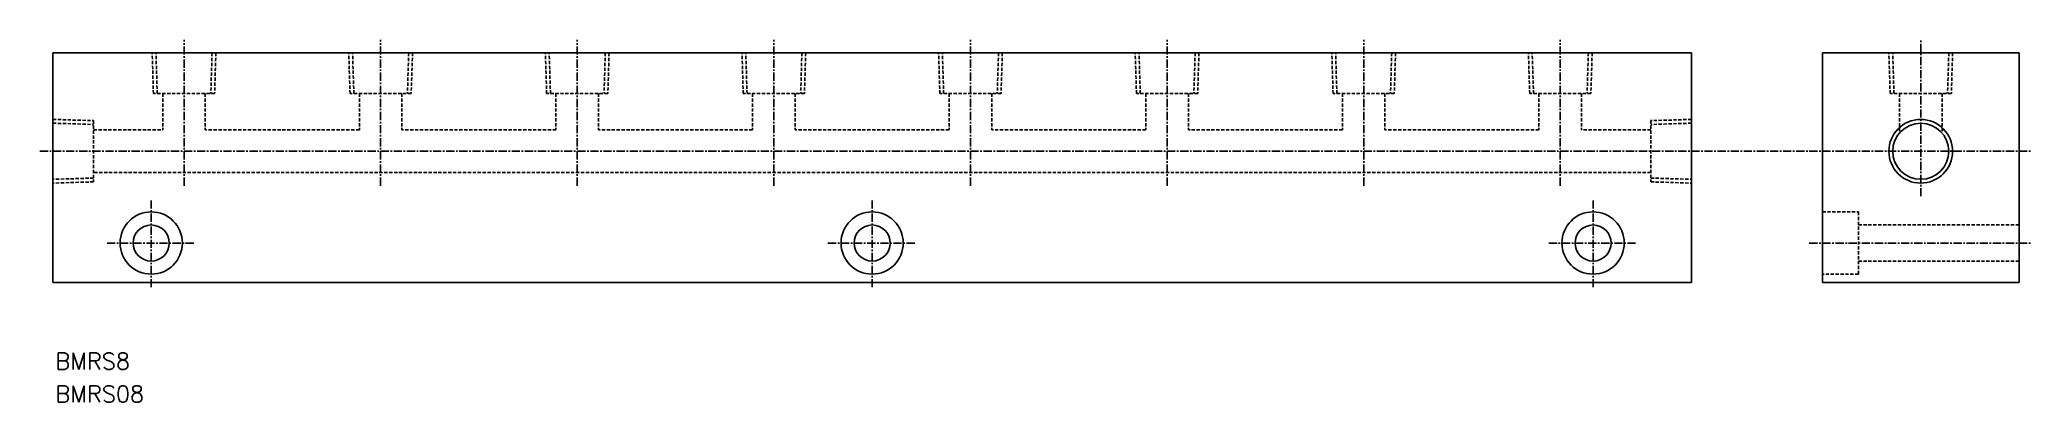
# Model space of a CAD drawing. Extents: x 30 to 334, y 69 to 124.
import ezdxf
from ezdxf.enums import TextEntityAlignment as Align

# ---------------------------------------------------------------- set-up
doc = ezdxf.new("R2010")
doc.units = 0
doc.linetypes.add('CENTER', pattern=[2, 1.25, -0.25, 0.25, -0.25])
doc.linetypes.add('DASHED', pattern=[0.75, 0.5, -0.25])
doc.layers.get('0').update_dxf_attribs({"linetype": 'CONTINUOUS'})
doc.layers.add('CENTER', color=1, linetype='CENTER')
doc.styles.get("Standard").update_dxf_attribs({"font": 'txt.shx', "bigfont": 'extfont.shx'})

msp = doc.modelspace()

# ---------------------------------------------------------------- linework, layer by layer
at = {"color": 3, "linetype": 'DASHED'}
for p, q in [((47.33, 116.3), (47.14, 122.5)), ((47.91, 116.3), (47.72, 122.5)), ((56.28, 122.5), (56.09, 116.3)), ((56.86, 122.5), (56.67, 116.3)), ((77.33, 116.3), (77.14, 122.5)), ((77.91, 116.3), (77.72, 122.5)), ((86.28, 122.5), (86.09, 116.3)), ((86.86, 122.5), (86.67, 116.3)), ((107.33, 116.3), (107.14, 122.5)), ((107.91, 116.3), (107.72, 122.5)), ((116.28, 122.5), (116.09, 116.3)), ((116.86, 122.5), (116.67, 116.3)), ((137.33, 116.3), (137.14, 122.5)), ((137.91, 116.3), (137.72, 122.5)), ((146.28, 122.5), (146.09, 116.3)), ((146.86, 122.5), (146.67, 116.3)), ((167.33, 116.3), (167.14, 122.5)), ((167.91, 116.3), (167.72, 122.5)), ((176.28, 122.5), (176.09, 116.3)), ((176.86, 122.5), (176.67, 116.3)), ((197.33, 116.3), (197.14, 122.5)), ((197.91, 116.3), (197.72, 122.5)), ((206.28, 122.5), (206.09, 116.3)), ((206.86, 122.5), (206.67, 116.3)), ((227.33, 116.3), (227.14, 122.5)), ((227.91, 116.3), (227.72, 122.5)), ((236.28, 122.5), (236.09, 116.3)), ((236.86, 122.5), (236.67, 116.3)), ((257.33, 116.3), (257.14, 122.5)), ((257.91, 116.3), (257.72, 122.5)), ((266.28, 122.5), (266.09, 116.3)), ((266.86, 122.5), (266.67, 116.3)), ((312.33, 116.3), (312.14, 122.5)), ((312.91, 116.3), (312.72, 122.5)), ((321.28, 122.5), (321.09, 116.3)), ((321.86, 122.5), (321.67, 116.3)), ((56.67, 116.3), (47.33, 116.3)), ((48.75, 116.3), (48.75, 110.75)), ((55.25, 116.3), (55.25, 110.75)), ((86.67, 116.3), (77.33, 116.3)), ((78.75, 116.3), (78.75, 110.75)), ((85.25, 116.3), (85.25, 110.75)), ((116.67, 116.3), (107.33, 116.3)), ((108.75, 116.3), (108.75, 110.75)), ((115.25, 116.3), (115.25, 110.75)), ((146.67, 116.3), (137.33, 116.3)), ((138.75, 116.3), (138.75, 110.75)), ((145.25, 116.3), (145.25, 110.75)), ((176.67, 116.3), (167.33, 116.3)), ((168.75, 116.3), (168.75, 110.75)), ((175.25, 116.3), (175.25, 110.75)), ((206.67, 116.3), (197.33, 116.3)), ((198.75, 116.3), (198.75, 110.75)), ((205.25, 116.3), (205.25, 110.75)), ((236.67, 116.3), (227.33, 116.3)), ((228.75, 116.3), (228.75, 110.75)), ((235.25, 116.3), (235.25, 110.75)), ((266.67, 116.3), (257.33, 116.3)), ((258.75, 116.3), (258.75, 110.75)), ((265.25, 116.3), (265.25, 110.75)), ((321.67, 116.3), (312.33, 116.3)), ((313.75, 116.3), (313.75, 110.29)), ((320.25, 116.3), (320.25, 110.29)), ((32, 112.36), (38.2, 112.17)), ((32, 111.78), (38.2, 111.59)), ((38.2, 112.17), (38.2, 102.83)), ((38.2, 110.75), (48.75, 110.75)), ((78.75, 110.75), (55.25, 110.75)), ((108.75, 110.75), (85.25, 110.75)), ((138.75, 110.75), (115.25, 110.75)), ((168.75, 110.75), (145.25, 110.75)), ((168.75, 110.75), (145.25, 110.75)), ((198.75, 110.75), (175.25, 110.75)), ((198.75, 110.75), (175.25, 110.75)), ((228.75, 110.75), (205.25, 110.75)), ((228.75, 110.75), (205.25, 110.75)), ((258.75, 110.75), (235.25, 110.75)), ((258.75, 110.75), (235.25, 110.75)), ((275.8, 110.75), (265.25, 110.75)), ((282, 112.36), (275.8, 112.17)), ((275.8, 112.17), (275.8, 102.83)), ((282, 111.78), (275.8, 111.59)), ((38.2, 103.41), (32, 103.22)), ((275.8, 104.25), (38.2, 104.25)), ((275.8, 103.41), (282, 103.22)), ((38.2, 102.83), (32, 102.64)), ((275.8, 102.83), (282, 102.64)), ((302, 98.25), (307.5, 98.25)), ((307.5, 98.25), (307.5, 88.75)), ((307.5, 96.25), (332, 96.25)), ((307.5, 88.75), (302, 88.75)), ((307.5, 90.75), (332, 90.75))]:
    msp.add_line(p, q, dxfattribs=at)
at = {"color": 7, "linetype": 'CONTINUOUS'}
for points in [[(282, 87.5), (32, 87.5), (32, 122.5), (282, 122.5)], [(302, 87.5), (332, 87.5), (332, 122.5), (302, 122.5)]]:
    msp.add_lwpolyline(points, close=True, dxfattribs=at)
at = {"color": 3, "linetype": 'CONTINUOUS'}
msp.add_circle((317, 107.5), 4.86, dxfattribs=at)
at = {"color": 7, "linetype": 'CONTINUOUS'}
for centre, radius in [((317, 107.5), 4.28), ((47, 93.5), 4.75), ((157, 93.5), 4.75), ((267, 93.5), 4.75), ((47, 93.5), 2.75), ((157, 93.5), 2.75), ((267, 93.5), 2.75)]:
    msp.add_circle(centre, radius, dxfattribs=at)
at = {"layer": 'CENTER', "color": 1, "linetype": 'CENTER'}
for p, q in [((52, 102.25), (52, 124.5)), ((82, 102.25), (82, 124.5)), ((112, 102.25), (112, 124.5)), ((142, 102.25), (142, 124.5)), ((172, 102.25), (172, 124.5)), ((202, 102.25), (202, 124.5)), ((232, 102.25), (232, 124.5)), ((262, 102.25), (262, 124.5)), ((317, 100.64), (317, 124.5)), ((30, 107.5), (284, 107.5)), ((60, 107.5), (314, 107.5)), ((300, 107.5), (334, 107.5)), ((47, 86.75), (47, 100.25)), ((157, 86.75), (157, 100.25)), ((267, 86.75), (267, 100.25)), ((40.25, 93.5), (53.75, 93.5)), ((150.25, 93.5), (163.75, 93.5)), ((260.25, 93.5), (273.75, 93.5)), ((300, 93.5), (334, 93.5))]:
    msp.add_line(p, q, dxfattribs=at)

# ---------------------------------------------------------------- texts
at = {"color": 7, "linetype": 'CONTINUOUS'}
for s, p in [('BMRS8', (32.39, 75.47)), ('BMRS08', (32.39, 70.47))]:
    msp.add_text(s, height=2.5, dxfattribs=at).set_placement(p, align=Align.MIDDLE_LEFT)

doc.saveas('drawing.dxf')
